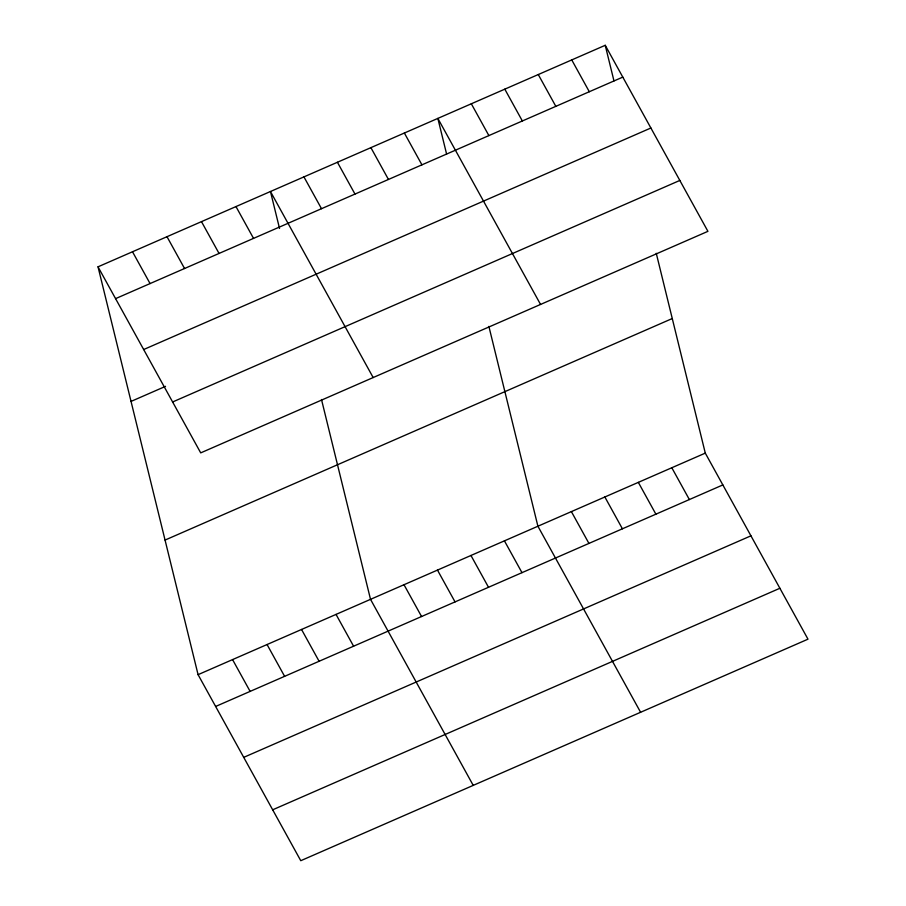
<?xml version="1.0" encoding="UTF-8"?>
<svg xmlns="http://www.w3.org/2000/svg" width="906" height="906" viewBox="0 0 906 906"><rect width="100%" height="100%" fill="white"/><g stroke="black" fill="none" stroke-linecap="round" stroke-linejoin="round"><path stroke-width="1.36" d="M98.018 266.828L605.231 45.3L707.926 231.336L200.713 452.875L98.018 266.828L198.074 674.664L300.769 860.7L807.982 639.172L705.287 453.125L656.261 253.295M115.572 298.64L622.784 77.112M143.669 349.535L650.882 128.006M131.03 401.415L165.526 386.352M172.616 401.981L679.828 180.441M165.051 540.078L672.263 318.538M198.074 674.664L705.287 453.125M215.628 706.465L722.841 484.937M243.725 757.359L750.938 535.831M272.672 809.805L779.885 588.266M571.754 59.921L589.308 91.733M538.277 74.541L555.831 106.353M504.801 89.162L522.354 120.974M471.324 103.782L488.878 135.594M671.81 467.745L689.364 499.557M540.554 304.45L437.847 118.403L446.59 154.031M638.334 482.366L655.887 514.178M404.37 133.023L421.936 164.835M604.857 496.986L622.411 528.798M370.894 147.644L388.459 179.456M571.38 511.607L588.934 543.419M337.417 162.265L354.982 194.077M640.599 712.275L537.904 526.227L488.878 326.398M303.94 176.897L321.505 208.697M504.427 540.848L521.981 572.66M373.17 377.553L270.464 191.517L279.535 228.459M470.95 555.469L488.515 587.281M437.473 570.101L455.039 601.901M235.979 206.579L253.533 238.38M403.997 584.721L421.562 616.522M201.483 221.642L219.048 253.442M473.226 785.377L370.52 599.342L321.494 399.501M166.998 236.704L184.552 268.516M336.035 614.404L353.589 646.205M132.502 251.766L150.068 283.578M301.539 629.466L319.105 661.278M267.055 644.528L284.609 676.34M232.559 659.591L250.124 691.403M605.231 45.3L613.974 80.928"/></g></svg>
